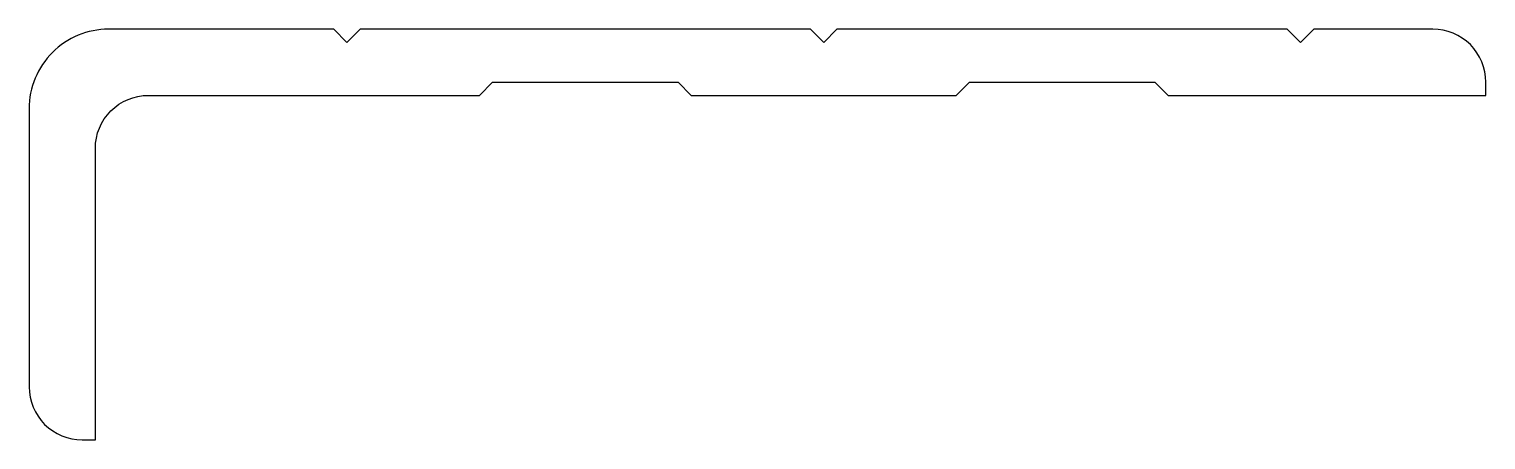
# Model space of a CAD drawing. Extents: x 128.9 to 183.9, y 210.4 to 225.9.
import ezdxf

# ---------------------------------------------------------------- set-up
doc = ezdxf.new("R2010")
doc.units = 0
doc.header["$LTSCALE"] = 15
doc.layers.add('ANA', color=220, linetype='CONTINUOUS')

msp = doc.modelspace()

# ---------------------------------------------------------------- linework, layer by layer
at = {"layer": 'ANA', "color": 0}
msp.add_lwpolyline([(171.886, 223.378), (183.885, 223.378), (183.885, 223.878, 0.414214), (181.885, 225.878), (177.386, 225.878), (176.886, 225.378), (176.386, 225.878), (159.387, 225.878), (158.887, 225.378), (158.387, 225.878), (141.389, 225.878), (140.889, 225.378), (140.389, 225.878), (131.89, 225.878, 0.414214), (128.89, 222.878), (128.89, 212.379, 0.414214), (130.89, 210.379), (131.39, 210.379), (131.39, 221.378, -0.414214), (133.39, 223.378), (145.889, 223.378), (146.389, 223.878), (153.388, 223.878), (153.888, 223.378), (163.887, 223.378), (164.387, 223.878), (171.386, 223.878)], format="xyb", close=True, dxfattribs=at)

doc.saveas('drawing.dxf')
